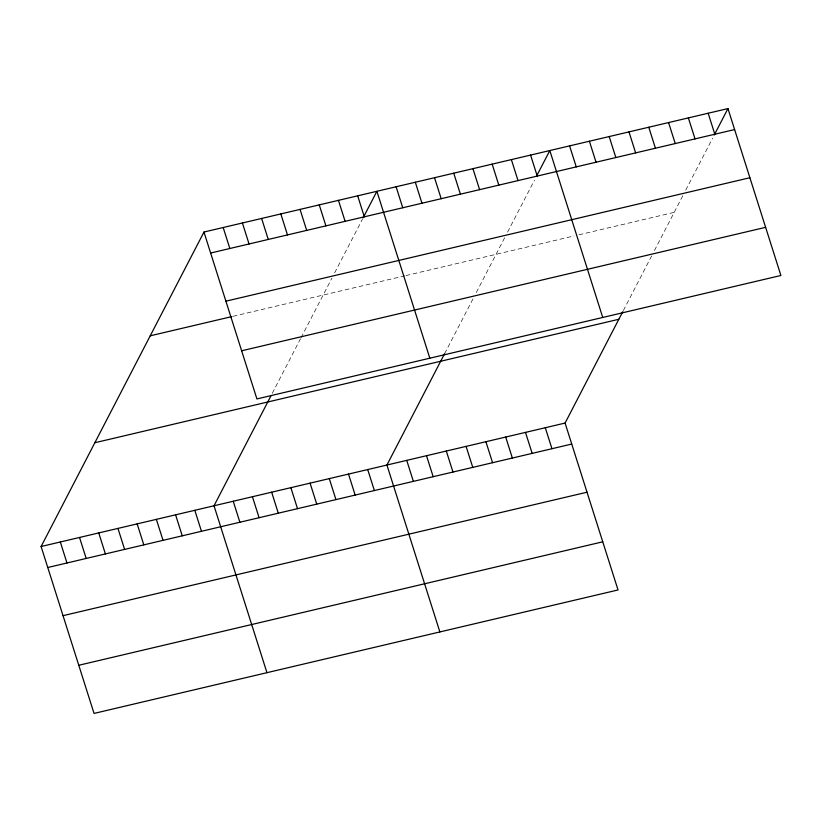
<?xml version="1.0" encoding="UTF-8"?>
<svg xmlns="http://www.w3.org/2000/svg" width="822" height="822" viewBox="0 0 822 822"><rect width="100%" height="100%" fill="white"/><g stroke="black" fill="none" stroke-linecap="round" stroke-linejoin="round"><path stroke-width="0.62" stroke-dasharray="4.11 3.08" d="M272.288 393.265L300.533 338.715M301.099 337.626L331.913 278.134M334.657 272.832L362.625 218.827M444.63 353.614L473.451 297.975M476.277 292.519L504.831 237.394M507.575 232.092L534.444 180.203M623.353 310.552L651.61 256.002M654.425 250.546L682.979 195.41M685.723 190.118L712.602 138.23M233.078 316.295L404.794 275.832M405.996 275.555L573.992 235.965M578.945 234.804L674.204 212.353"/><path stroke-width="1.23" d="M622.788 311.641L565.084 423.063L618.031 589.96L94.047 713.424L41.1 546.517L203.969 232.04L727.953 108.576L780.9 275.483L256.916 398.937L203.969 232.04M271.157 395.454L214.018 505.777L266.955 672.684M363.18 217.768L376.887 191.3L429.834 358.197M444.63 353.614L386.926 465.036L439.873 631.933M536.643 175.97L549.805 150.56L602.742 317.456M714.246 135.055L727.953 108.576M210.627 253.032L734.611 129.568M225.906 301.181L749.89 177.727M150.22 335.818L231.876 316.583M241.647 350.788L765.621 227.334M94.849 442.739L618.832 319.275M41.1 546.517L565.084 423.063M47.758 567.509L571.742 444.055M63.037 615.668L587.021 492.203M78.768 665.275L602.752 541.811M708.163 113.241L714.821 134.233M688.363 117.906L695.022 138.897M668.574 122.57L675.232 143.562M648.774 127.235L655.432 148.227M628.984 131.9L635.642 152.892M609.184 136.565L615.842 157.557M589.395 141.23L596.053 162.222M569.595 145.895L576.253 166.887M530.591 155.081L537.249 176.072M511.376 159.612L518.035 180.604M492.162 164.133L498.82 185.125M472.948 168.664L479.606 189.656M545.284 427.717L551.952 448.72M453.734 173.185L460.402 194.187M525.494 432.382L532.153 453.384M434.53 177.716L441.188 198.708M505.694 437.047L512.363 458.049M415.316 182.248L421.974 203.24M485.905 441.712L492.563 462.704M396.101 186.769L402.759 207.761M466.105 446.377L472.763 467.369M446.315 451.042L452.973 472.034M357.673 195.821L364.331 216.823M426.515 455.707L433.173 476.698M338.459 200.352L345.117 221.344M406.726 460.371L413.384 481.363M319.244 204.873L325.913 225.875M300.04 209.405L306.698 230.396M367.711 469.557L374.38 490.559M280.826 213.936L287.484 234.928M348.507 474.089L355.166 495.08M261.612 218.457L268.27 239.449M329.293 478.62L335.951 499.612M242.398 222.988L249.056 243.98M310.079 483.141L316.737 504.133M223.183 227.509L229.841 248.511M290.865 487.672L297.523 508.664M271.65 492.193L278.309 513.195M252.436 496.724L259.094 517.716M233.222 501.245L239.89 522.247M194.804 510.308L201.462 531.3M175.589 514.829L182.248 535.821M156.375 519.36L163.033 540.352M137.161 523.881L143.819 544.883M117.947 528.412L124.615 549.404M98.743 532.933L105.401 553.936M79.529 537.465L86.187 558.457M60.314 541.996L66.972 562.988"/></g></svg>
